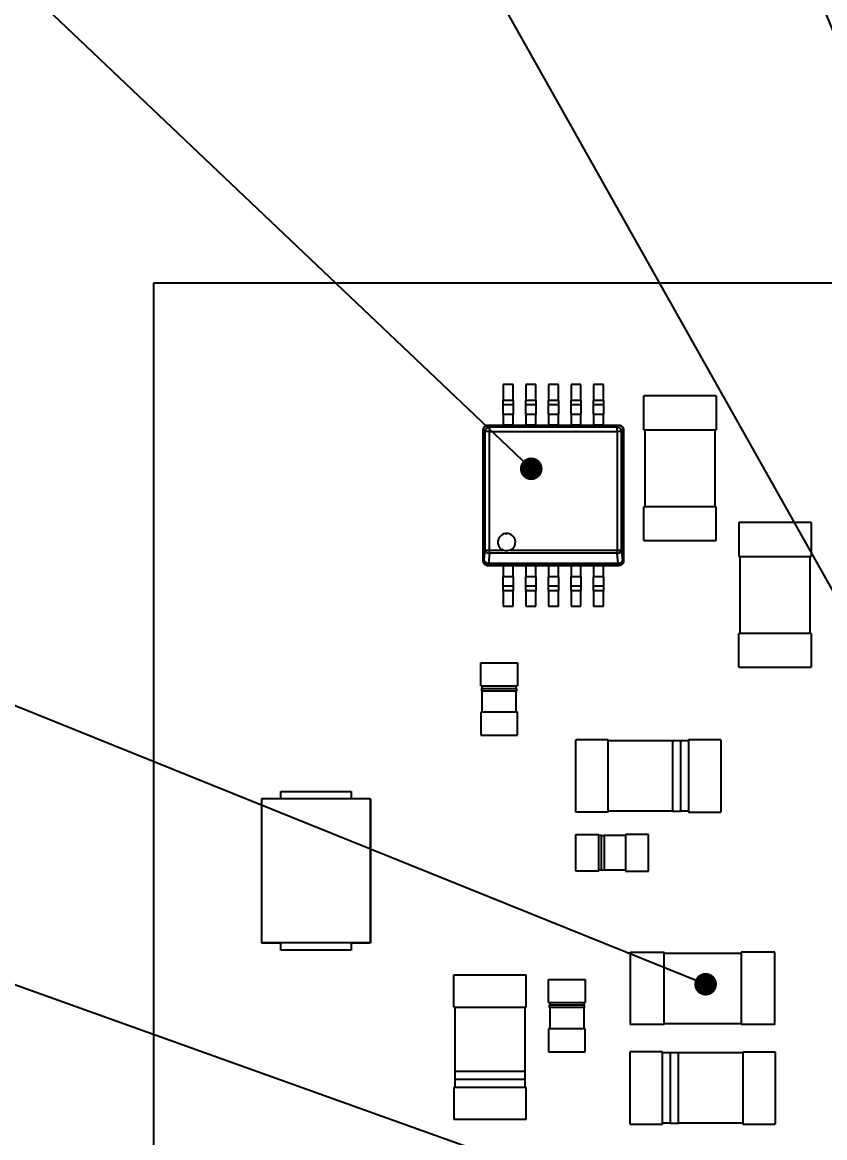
# Model space of a CAD drawing. Header units: millimetres. Extents: x 461 to 1302, y 117 to 711.
# Drawn here: x 529.12 to 564.59, y 601.91 to 651.23 of the extents above; entities that cross this region are included whole.
import ezdxf
from ezdxf import colors
from ezdxf.entities.mleader import LeaderData, LeaderLine
from ezdxf.math import Vec2, Vec3

# ---------------------------------------------------------------- set-up
doc = ezdxf.new("R2010")
doc.units = ezdxf.units.MM
doc.layers.get('0').update_dxf_attribs({"lineweight": 50})
doc.styles.add('GOST-2.304_Type-B_italic', font='')
doc.styles.get('GOST-2.304_Type-B_italic').set_extended_font_data('GOST Common', italic=True)

# ---------------------------------------------------------------- blocks, each defined once
blk = doc.blocks.new('_Dot')
at = {"color": 0, "linetype": 'ByBlock', "lineweight": -2}
blk.add_line((-0.5, 0), (-1, 0), dxfattribs=at)
at = {"color": 0, "linetype": 'ByBlock', "lineweight": 90, "const_width": 0.5}
blk.add_lwpolyline([(-0.25, 0, 1), (0.25, 0, 1)], format="xyb", close=True, dxfattribs=at)

msp = doc.modelspace()

# ---------------------------------------------------------------- linework, layer by layer
at = {"color": 7, "linetype": 'Continuous', "lineweight": 25}
for p, q in [((534.934, 639.703), (574.934, 639.703)), ((534.934, 459.705), (534.934, 639.703)), ((550.814, 635.209), (550.374, 635.209)), ((550.374, 635.209), (550.374, 634.509)), ((550.814, 634.509), (550.814, 635.209)), ((551.814, 635.209), (551.374, 635.209)), ((551.374, 635.209), (551.374, 634.509)), ((551.814, 634.509), (551.814, 635.209)), ((552.814, 635.209), (552.374, 635.209)), ((552.374, 635.209), (552.374, 634.509)), ((552.814, 634.509), (552.814, 635.209)), ((553.814, 635.209), (553.374, 635.209)), ((553.374, 635.209), (553.374, 634.509)), ((553.814, 634.509), (553.814, 635.209)), ((554.814, 635.209), (554.374, 635.209)), ((554.374, 635.209), (554.374, 634.509)), ((554.814, 634.509), (554.814, 635.209)), ((550.814, 634.509), (550.374, 634.509)), ((550.374, 634.309), (550.374, 634.509)), ((550.814, 634.309), (550.374, 634.309)), ((550.374, 633.909), (550.374, 634.309)), ((550.814, 634.509), (550.814, 634.309)), ((550.814, 634.309), (550.814, 633.909)), ((551.814, 634.509), (551.374, 634.509)), ((551.374, 634.309), (551.374, 634.509)), ((551.814, 634.309), (551.374, 634.309)), ((551.374, 633.909), (551.374, 634.309)), ((551.814, 634.509), (551.814, 634.309)), ((551.814, 634.309), (551.814, 633.909)), ((552.814, 634.509), (552.374, 634.509)), ((552.374, 634.309), (552.374, 634.509)), ((552.814, 634.309), (552.374, 634.309)), ((552.374, 633.909), (552.374, 634.309)), ((552.814, 634.509), (552.814, 634.309)), ((552.814, 634.309), (552.814, 633.909)), ((553.814, 634.509), (553.374, 634.509)), ((553.374, 634.309), (553.374, 634.509)), ((553.814, 634.309), (553.374, 634.309)), ((553.374, 633.909), (553.374, 634.309)), ((553.814, 634.509), (553.814, 634.309)), ((553.814, 634.309), (553.814, 633.909)), ((554.814, 634.509), (554.374, 634.509)), ((554.374, 634.309), (554.374, 634.509)), ((554.814, 634.309), (554.374, 634.309)), ((554.374, 633.909), (554.374, 634.309)), ((554.814, 634.509), (554.814, 634.309)), ((554.814, 634.309), (554.814, 633.909)), ((559.794, 634.709), (556.594, 634.709)), ((556.594, 633.209), (556.594, 634.709)), ((559.794, 634.709), (559.794, 633.209)), ((550.374, 633.909), (550.814, 633.909)), ((550.374, 633.909), (550.374, 633.409)), ((550.814, 633.409), (550.814, 633.909)), ((551.374, 633.909), (551.814, 633.909)), ((551.374, 633.909), (551.374, 633.409)), ((551.814, 633.409), (551.814, 633.909)), ((552.374, 633.909), (552.814, 633.909)), ((552.374, 633.909), (552.374, 633.409)), ((552.814, 633.409), (552.814, 633.909)), ((553.374, 633.909), (553.814, 633.909)), ((553.374, 633.909), (553.374, 633.409)), ((553.814, 633.409), (553.814, 633.909)), ((554.374, 633.909), (554.814, 633.909)), ((554.374, 633.909), (554.374, 633.409)), ((554.814, 633.409), (554.814, 633.909)), ((549.694, 633.409), (549.694, 633.408)), ((549.694, 633.409), (550.374, 633.409)), ((549.774, 633.328), (549.694, 633.408)), ((549.694, 633.408), (555.494, 633.408)), ((549.774, 633.328), (549.774, 633.129)), ((555.415, 633.328), (549.774, 633.328)), ((550.814, 633.409), (550.374, 633.409)), ((550.814, 633.409), (551.374, 633.409)), ((551.814, 633.409), (551.374, 633.409)), ((551.814, 633.409), (552.374, 633.409)), ((552.814, 633.409), (552.374, 633.409)), ((552.814, 633.409), (553.374, 633.409)), ((553.814, 633.409), (553.374, 633.409)), ((553.814, 633.409), (554.374, 633.409)), ((554.814, 633.409), (554.374, 633.409)), ((554.814, 633.409), (555.494, 633.409)), ((555.494, 633.408), (555.415, 633.328)), ((555.415, 633.129), (555.415, 633.328)), ((555.494, 633.408), (555.494, 633.409)), ((549.496, 633.209), (549.494, 633.209)), ((549.494, 627.409), (549.494, 633.209)), ((549.501, 633.262), (549.495, 633.207)), ((549.575, 633.129), (549.496, 633.209)), ((549.496, 627.409), (549.496, 633.209)), ((549.575, 627.892), (549.575, 633.129)), ((549.774, 633.129), (549.575, 633.129)), ((549.774, 633.129), (555.415, 633.129)), ((549.774, 627.892), (549.774, 633.129)), ((555.415, 633.129), (555.415, 627.892)), ((555.613, 633.129), (555.415, 633.129)), ((555.613, 633.129), (555.693, 633.209)), ((555.613, 627.892), (555.613, 633.129)), ((555.694, 633.207), (555.687, 633.262)), ((555.693, 633.209), (555.693, 627.409)), ((555.694, 633.209), (555.693, 633.209)), ((555.694, 627.409), (555.694, 633.209)), ((556.594, 633.209), (559.794, 633.209)), ((556.644, 633.209), (556.644, 629.809)), ((559.744, 629.809), (559.744, 633.209)), ((559.794, 629.809), (556.594, 629.809)), ((556.594, 628.309), (556.594, 629.809)), ((559.794, 628.309), (559.794, 629.809)), ((560.794, 629.109), (560.794, 627.609)), ((563.994, 629.109), (560.794, 629.109)), ((563.994, 629.109), (563.994, 627.609)), ((550.464, 628.618), (550.528, 628.63)), ((550.528, 628.63), (550.549, 628.626)), ((549.528, 627.442), (549.575, 627.892)), ((549.575, 627.892), (549.774, 627.892)), ((549.774, 627.751), (549.774, 627.892)), ((549.774, 627.892), (550.363, 627.892)), ((550.373, 627.888), (550.322, 627.922)), ((550.776, 627.951), (550.687, 627.89)), ((550.693, 627.892), (555.415, 627.892)), ((555.415, 627.892), (555.613, 627.892)), ((555.415, 627.892), (555.415, 627.751)), ((555.661, 627.442), (555.613, 627.892)), ((556.594, 628.309), (559.794, 628.309)), ((549.494, 627.409), (549.496, 627.409)), ((549.496, 627.409), (549.528, 627.442)), ((549.774, 627.751), (549.727, 627.3)), ((555.415, 627.751), (549.774, 627.751)), ((555.462, 627.3), (555.415, 627.751)), ((555.693, 627.409), (555.661, 627.442)), ((555.693, 627.409), (555.694, 627.409)), ((560.794, 627.609), (563.994, 627.609)), ((560.844, 627.609), (560.844, 624.209)), ((563.944, 624.209), (563.944, 627.609)), ((549.642, 627.216), (549.697, 627.209)), ((549.727, 627.243), (549.694, 627.21)), ((555.494, 627.21), (549.694, 627.21)), ((549.694, 627.21), (549.694, 627.209)), ((549.694, 627.209), (550.374, 627.209)), ((555.462, 627.3), (549.727, 627.3)), ((549.727, 627.3), (549.727, 627.243)), ((555.462, 627.243), (549.727, 627.243)), ((550.374, 627.209), (550.814, 627.209)), ((550.374, 627.209), (550.374, 626.709)), ((550.814, 626.709), (550.814, 627.209)), ((550.814, 627.209), (551.374, 627.209)), ((551.374, 627.209), (551.814, 627.209)), ((551.374, 627.209), (551.374, 626.709)), ((551.814, 626.709), (551.814, 627.209)), ((551.814, 627.209), (552.374, 627.209)), ((552.374, 627.209), (552.814, 627.209)), ((552.374, 627.209), (552.374, 626.709)), ((552.814, 626.709), (552.814, 627.209)), ((552.814, 627.209), (553.374, 627.209)), ((553.374, 627.209), (553.814, 627.209)), ((553.374, 627.209), (553.374, 626.709)), ((553.814, 626.709), (553.814, 627.209)), ((553.814, 627.209), (554.374, 627.209)), ((554.374, 627.209), (554.374, 626.709)), ((554.374, 627.209), (554.814, 627.209)), ((554.814, 626.709), (554.814, 627.209)), ((554.814, 627.209), (555.494, 627.209)), ((555.462, 627.243), (555.462, 627.3)), ((555.494, 627.21), (555.462, 627.243)), ((555.494, 627.209), (555.494, 627.21)), ((550.814, 626.709), (550.374, 626.709)), ((550.374, 626.309), (550.374, 626.709)), ((550.814, 626.709), (550.814, 626.309)), ((551.814, 626.709), (551.374, 626.709)), ((551.374, 626.309), (551.374, 626.709)), ((551.814, 626.709), (551.814, 626.309)), ((552.814, 626.709), (552.374, 626.709)), ((552.374, 626.309), (552.374, 626.709)), ((552.814, 626.709), (552.814, 626.309)), ((553.814, 626.709), (553.374, 626.709)), ((553.374, 626.309), (553.374, 626.709)), ((553.814, 626.709), (553.814, 626.309)), ((554.814, 626.709), (554.374, 626.709)), ((554.374, 626.309), (554.374, 626.709)), ((554.814, 626.709), (554.814, 626.309)), ((550.374, 626.309), (550.814, 626.309)), ((550.374, 626.109), (550.374, 626.309)), ((550.374, 626.109), (550.814, 626.109)), ((550.374, 626.109), (550.374, 625.409)), ((550.814, 626.309), (550.814, 626.109)), ((550.814, 625.409), (550.814, 626.109)), ((551.374, 626.309), (551.814, 626.309)), ((551.374, 626.109), (551.374, 626.309)), ((551.374, 626.109), (551.814, 626.109)), ((551.374, 626.109), (551.374, 625.409)), ((551.814, 626.309), (551.814, 626.109)), ((551.814, 625.409), (551.814, 626.109)), ((552.374, 626.309), (552.814, 626.309)), ((552.374, 626.109), (552.374, 626.309)), ((552.374, 626.109), (552.814, 626.109)), ((552.374, 626.109), (552.374, 625.409)), ((552.814, 626.309), (552.814, 626.109)), ((552.814, 625.409), (552.814, 626.109)), ((553.374, 626.309), (553.814, 626.309)), ((553.374, 626.109), (553.374, 626.309)), ((553.374, 626.109), (553.814, 626.109)), ((553.374, 626.109), (553.374, 625.409)), ((553.814, 626.309), (553.814, 626.109)), ((553.814, 625.409), (553.814, 626.109)), ((554.374, 626.309), (554.814, 626.309)), ((554.374, 626.109), (554.374, 626.309)), ((554.374, 626.109), (554.814, 626.109)), ((554.374, 626.109), (554.374, 625.409)), ((554.814, 626.309), (554.814, 626.109)), ((554.814, 625.409), (554.814, 626.109)), ((550.374, 625.409), (550.814, 625.409)), ((551.374, 625.409), (551.814, 625.409)), ((552.374, 625.409), (552.814, 625.409)), ((553.374, 625.409), (553.814, 625.409)), ((554.374, 625.409), (554.814, 625.409)), ((563.994, 624.209), (560.794, 624.209)), ((560.794, 622.709), (560.794, 624.209)), ((563.994, 624.209), (563.994, 622.709)), ((549.382, 622.909), (551.006, 622.909)), ((549.382, 621.893), (549.382, 622.909)), ((551.006, 622.909), (551.006, 621.893)), ((560.794, 622.709), (563.994, 622.709)), ((549.382, 621.893), (551.006, 621.893)), ((549.426, 621.777), (550.962, 621.777)), ((549.426, 621.659), (549.426, 621.777)), ((550.962, 621.659), (549.426, 621.659)), ((549.432, 621.893), (549.432, 621.777)), ((549.432, 621.659), (549.432, 620.725)), ((550.956, 621.777), (550.956, 621.893)), ((550.956, 620.725), (550.956, 621.659)), ((550.962, 621.777), (550.962, 621.659)), ((551.006, 620.725), (549.382, 620.725)), ((549.382, 620.725), (549.382, 619.709)), ((551.006, 619.709), (551.006, 620.725)), ((549.382, 619.709), (551.006, 619.709)), ((555.016, 619.509), (553.594, 619.509)), ((553.594, 616.309), (553.594, 619.509)), ((555.016, 616.309), (555.016, 619.509)), ((559.994, 619.509), (558.572, 619.509)), ((558.572, 619.509), (558.572, 616.309)), ((559.994, 619.509), (559.994, 616.309)), ((557.86, 619.459), (555.016, 619.459)), ((557.86, 619.463), (557.86, 616.355)), ((558.216, 619.463), (557.86, 619.463)), ((558.216, 619.463), (558.216, 616.355)), ((558.572, 619.459), (558.216, 619.459)), ((540.552, 617.215), (543.652, 617.215)), ((540.552, 616.897), (540.552, 617.215)), ((543.652, 617.215), (543.652, 616.897)), ((539.69, 616.896), (539.689, 616.897)), ((539.689, 616.897), (539.689, 610.521)), ((540.552, 616.898), (539.69, 616.898)), ((539.69, 616.898), (539.691, 616.897)), ((539.69, 616.897), (539.69, 610.521)), ((544.514, 616.897), (539.69, 616.897)), ((544.514, 616.898), (543.652, 616.898)), ((544.513, 616.897), (544.514, 616.898)), ((544.515, 616.897), (544.514, 616.896)), ((544.514, 616.897), (544.514, 610.521)), ((544.515, 610.521), (544.515, 616.897)), ((555.016, 616.309), (553.594, 616.309)), ((555.016, 616.359), (557.86, 616.359)), ((557.86, 616.355), (558.216, 616.355)), ((558.216, 616.359), (558.572, 616.359)), ((558.572, 616.309), (559.994, 616.309)), ((553.594, 615.321), (554.61, 615.321)), ((553.594, 613.697), (553.594, 615.321)), ((554.61, 613.697), (554.61, 615.321)), ((554.726, 615.271), (554.61, 615.271)), ((554.726, 613.741), (554.726, 615.277)), ((554.726, 615.277), (554.844, 615.277)), ((554.844, 615.277), (554.844, 613.741)), ((555.778, 615.271), (554.844, 615.271)), ((556.794, 615.321), (555.778, 615.321)), ((555.778, 615.321), (555.778, 613.697)), ((556.794, 613.697), (556.794, 615.321)), ((554.61, 613.697), (553.594, 613.697)), ((554.61, 613.747), (554.726, 613.747)), ((554.844, 613.741), (554.726, 613.741)), ((554.844, 613.747), (555.778, 613.747)), ((555.778, 613.697), (556.794, 613.697)), ((539.689, 610.521), (539.69, 610.522)), ((539.691, 610.521), (539.69, 610.52)), ((544.514, 610.521), (539.69, 610.521)), ((539.69, 610.52), (540.552, 610.52)), ((540.552, 610.203), (540.552, 610.521)), ((543.652, 610.203), (540.552, 610.203)), ((543.652, 610.521), (543.652, 610.203)), ((543.652, 610.52), (544.514, 610.52)), ((544.514, 610.52), (544.513, 610.521)), ((544.514, 610.522), (544.515, 610.521)), ((555.989, 610.109), (555.989, 606.909)), ((555.989, 610.109), (557.489, 610.109)), ((557.489, 606.909), (557.489, 610.109)), ((562.389, 610.109), (560.889, 610.109)), ((560.889, 610.109), (560.889, 606.909)), ((562.389, 606.909), (562.389, 610.109)), ((560.889, 610.059), (557.489, 610.059)), ((548.194, 607.687), (548.194, 609.109)), ((548.194, 609.109), (551.394, 609.109)), ((551.394, 607.687), (551.394, 609.109)), ((552.382, 608.909), (554.006, 608.909)), ((552.382, 607.893), (552.382, 608.909)), ((554.006, 608.909), (554.006, 607.893)), ((548.194, 607.687), (551.394, 607.687)), ((548.244, 607.687), (548.244, 604.843)), ((551.344, 604.843), (551.344, 607.687)), ((552.382, 607.893), (554.006, 607.893)), ((552.426, 607.777), (553.962, 607.777)), ((552.426, 607.659), (552.426, 607.777)), ((553.962, 607.659), (552.426, 607.659)), ((552.432, 607.893), (552.432, 607.777)), ((552.432, 607.659), (552.432, 606.725)), ((553.956, 607.777), (553.956, 607.893)), ((553.956, 606.725), (553.956, 607.659)), ((553.962, 607.777), (553.962, 607.659)), ((554.006, 606.725), (552.382, 606.725)), ((552.382, 606.725), (552.382, 605.709)), ((554.006, 605.709), (554.006, 606.725)), ((557.489, 606.909), (555.989, 606.909)), ((557.489, 606.959), (560.889, 606.959)), ((562.389, 606.909), (560.889, 606.909)), ((552.382, 605.709), (554.006, 605.709)), ((557.416, 605.709), (555.994, 605.709)), ((555.994, 602.509), (555.994, 605.709)), ((557.416, 602.509), (557.416, 605.709)), ((558.128, 605.663), (557.772, 605.663)), ((557.772, 602.555), (557.772, 605.663)), ((558.128, 602.555), (558.128, 605.663)), ((560.972, 605.709), (560.972, 602.509)), ((560.972, 605.709), (562.394, 605.709)), ((562.394, 605.709), (562.394, 602.509)), ((557.772, 605.659), (557.416, 605.659)), ((560.972, 605.659), (558.128, 605.659)), ((551.348, 604.843), (548.24, 604.843)), ((548.24, 604.843), (548.24, 604.487)), ((551.348, 604.487), (551.348, 604.843)), ((551.348, 604.487), (548.24, 604.487)), ((548.244, 604.487), (548.244, 604.131)), ((551.344, 604.131), (551.344, 604.487)), ((548.194, 604.131), (548.194, 602.709)), ((551.394, 604.131), (548.194, 604.131)), ((551.394, 602.709), (551.394, 604.131)), ((551.394, 602.709), (548.194, 602.709)), ((555.994, 602.509), (557.416, 602.509)), ((557.416, 602.559), (557.772, 602.559)), ((557.772, 602.555), (558.128, 602.555)), ((558.128, 602.559), (560.972, 602.559)), ((560.972, 602.509), (562.394, 602.509))]:
    msp.add_line(p, q, dxfattribs=at)
for centre, radius, start, end in [((549.777, 633.127), 0.202, 90.7342, 179.268), ((555.412, 633.127), 0.201, 0.7287, 89.267), ((550.528, 628.242), 0.387, 295.2451, 244.7549), ((549.764, 627.946), 0.196, 196.0004, 273.1727), ((555.425, 627.946), 0.196, 266.8269, 344.002), ((549.716, 627.496), 0.196, 196.005, 273.1718), ((549.73, 627.444), 0.201, 180.733, 269.267), ((555.473, 627.496), 0.196, 266.8286, 343.9926), ((555.459, 627.444), 0.202, 270.7342, 359.2636)]:
    msp.add_arc(centre, radius, start, end, dxfattribs=at)
for points, knots in [([(549.494, 633.209), (549.497, 633.235), (549.503, 633.288), (549.55, 633.354), (549.616, 633.4), (549.668, 633.406), (549.694, 633.409)], [0, 0, 0, 0, 0.2500294, 0.5000097, 0.7500034, 1, 1, 1, 1]), ([(549.694, 633.408), (549.669, 633.405), (549.617, 633.398), (549.551, 633.352), (549.505, 633.287), (549.499, 633.235), (549.496, 633.209)], [0, 0, 0, 0, 0.2500094, 0.49999, 0.7499906, 1, 1, 1, 1]), ([(549.496, 633.209), (549.499, 633.235), (549.505, 633.287), (549.551, 633.352), (549.617, 633.398), (549.669, 633.405), (549.694, 633.408)], [0, 0, 0, 0, 0.2500094, 0.50001, 0.7499906, 1, 1, 1, 1]), ([(555.494, 633.409), (555.521, 633.406), (555.573, 633.4), (555.639, 633.354), (555.685, 633.288), (555.691, 633.235), (555.694, 633.209)], [0, 0, 0, 0, 0.249975, 0.499991, 0.749973, 1, 1, 1, 1]), ([(555.693, 633.209), (555.69, 633.235), (555.684, 633.287), (555.638, 633.352), (555.572, 633.398), (555.52, 633.405), (555.494, 633.408)], [0, 0, 0, 0, 0.250007, 0.500009, 0.750012, 1, 1, 1, 1]), ([(555.494, 633.408), (555.52, 633.405), (555.572, 633.398), (555.638, 633.352), (555.684, 633.287), (555.69, 633.235), (555.693, 633.209)], [0, 0, 0, 0, 0.249988, 0.499991, 0.749993, 1, 1, 1, 1]), ([(550.693, 627.892), (550.652, 627.877), (550.598, 627.857), (550.498, 627.853), (550.427, 627.864), (550.375, 627.887), (550.363, 627.892)], [0, 0, 0, 0, 0.379338, 0.499997, 0.879596, 1, 1, 1, 1]), ([(549.694, 627.209), (549.668, 627.212), (549.616, 627.218), (549.55, 627.264), (549.503, 627.331), (549.497, 627.383), (549.494, 627.409)], [0, 0, 0, 0, 0.250012, 0.499985, 0.750011, 1, 1, 1, 1]), ([(549.694, 627.21), (549.669, 627.213), (549.617, 627.22), (549.551, 627.266), (549.505, 627.331), (549.499, 627.383), (549.496, 627.409)], [0, 0, 0, 0, 0.250005, 0.500018, 0.749985, 1, 1, 1, 1]), ([(549.694, 627.21), (549.669, 627.213), (549.617, 627.22), (549.551, 627.266), (549.505, 627.331), (549.499, 627.383), (549.496, 627.409)], [0, 0, 0, 0, 0.250005, 0.500018, 0.749985, 1, 1, 1, 1]), ([(555.693, 627.409), (555.69, 627.383), (555.684, 627.331), (555.638, 627.266), (555.572, 627.22), (555.52, 627.213), (555.494, 627.21)], [0, 0, 0, 0, 0.250012, 0.499981, 0.750016, 1, 1, 1, 1]), ([(555.694, 627.409), (555.691, 627.383), (555.685, 627.331), (555.639, 627.264), (555.573, 627.218), (555.521, 627.212), (555.494, 627.209)], [0, 0, 0, 0, 0.249986, 0.500014, 0.750009, 1, 1, 1, 1]), ([(555.693, 627.409), (555.69, 627.383), (555.684, 627.331), (555.638, 627.266), (555.572, 627.22), (555.52, 627.213), (555.494, 627.21)], [0, 0, 0, 0, 0.250012, 0.499981, 0.750016, 1, 1, 1, 1])]:
    msp.add_open_spline(points, degree=3, knots=knots, dxfattribs=at)

# ---------------------------------------------------------------- leaders
at = {"color": 7, "lineweight": 20, "true_color": 0xffffff}
ml = msp.add_multileader_mtext('Standard', dxfattribs=at)
ml.set_content('15', color=(255, 255, 255), style='GOST-2.304_Type-B_italic')
ml.set_leader_properties()
ml.set_arrow_properties(name='DOT')
ml.build(insert=Vec2(0, 0))
ml.multileader.update_dxf_attribs({"text_left_attachment_type": 6, "text_right_attachment_type": 6, "dogleg_length": 0, "arrow_head_size": 1})
ctx = ml.context
ctx.base_point, ctx.arrow_head_size, ctx.landing_gap_size, ctx.plane_origin = Vec3(502.59, 674.134), 1, 0, Vec3(549.628, 633.395)
ctx.left_attachment, ctx.right_attachment, ctx.text_align_type = 6, 6, 2
notes = []
notes.append((ctx, [(0, (1, 1, 0), (506.732, 674.134), (-1, 0), 0, [(0, [(551.615, 631.487)], 0, [])])]))
ctx.mtext.insert, ctx.mtext.alignment, ctx.mtext.flow_direction = Vec3(506.732, 678.934), 3, 5
ml = msp.add_multileader_mtext('Standard', dxfattribs=at)
ml.set_content('16', color=(255, 255, 255), style='GOST-2.304_Type-B_italic')
ml.set_leader_properties()
ml.set_arrow_properties(name='DOT')
ml.build(insert=Vec2(0, 0))
ml.multileader.update_dxf_attribs({"text_left_attachment_type": 6, "text_right_attachment_type": 6, "dogleg_length": 0, "arrow_head_size": 1})
ctx = ml.context
ctx.base_point, ctx.arrow_head_size, ctx.landing_gap_size, ctx.plane_origin = Vec3(533.981, 674.134), 1, 0, Vec3(569.084, 618.009)
ctx.left_attachment, ctx.right_attachment, ctx.text_align_type = 6, 6, 2
notes.append((ctx, [(0, (1, 1, 0), (537.915, 674.134), (-1, 0), 0, [(0, [(570.321, 616.535)], 0, [])])]))
ctx.mtext.insert, ctx.mtext.alignment, ctx.mtext.flow_direction = Vec3(537.915, 678.934), 3, 5
ml = msp.add_multileader_mtext('Standard', dxfattribs=at)
ml.set_content('7', color=(255, 255, 255), style='GOST-2.304_Type-B_italic')
ml.set_leader_properties()
ml.set_arrow_properties(name='DOT')
ml.build(insert=Vec2(0, 0))
ml.multileader.update_dxf_attribs({"text_left_attachment_type": 6, "text_right_attachment_type": 6, "dogleg_length": 0, "arrow_head_size": 1})
ctx = ml.context
ctx.base_point, ctx.arrow_head_size, ctx.landing_gap_size, ctx.plane_origin = Vec3(553.187, 674.134), 1, 0, Vec3(582.045, 609.698)
ctx.left_attachment, ctx.right_attachment, ctx.text_align_type = 6, 6, 2
notes.append((ctx, [(0, (1, 1, 0), (555.393, 674.134), (-1, 0), 0, [(0, [(583.677, 605.313)], 0, [])])]))
ctx.mtext.insert, ctx.mtext.alignment, ctx.mtext.flow_direction = Vec3(555.393, 678.934), 3, 5
ml = msp.add_multileader_mtext('Standard', dxfattribs=at)
ml.set_content('21', color=(255, 255, 255), style='GOST-2.304_Type-B_italic')
ml.set_leader_properties()
ml.set_arrow_properties(name='DOT')
ml.build(insert=Vec2(0, 0))
ml.multileader.update_dxf_attribs({"text_left_attachment_type": 6, "text_right_attachment_type": 6, "dogleg_length": 0, "arrow_head_size": 1})
ctx = ml.context
ctx.base_point, ctx.arrow_head_size, ctx.landing_gap_size, ctx.plane_origin = Vec3(503.025, 629.336), 1, 0, Vec3(559.325, 608.694)
ctx.left_attachment, ctx.right_attachment, ctx.text_align_type = 6, 6, 2
notes.append((ctx, [(0, (1, 1, 0), (508.116, 629.336), (-1, 0), 0, [(0, [(559.325, 608.694)], 0, [])])]))
ctx.mtext.insert, ctx.mtext.alignment, ctx.mtext.flow_direction = Vec3(508.116, 634.136), 3, 5
ml = msp.add_multileader_mtext('Standard', dxfattribs=at)
ml.set_content('20', color=(255, 255, 255), style='GOST-2.304_Type-B_italic')
ml.set_leader_properties()
ml.set_arrow_properties(name='DOT')
ml.build(insert=Vec2(0, 0))
ml.multileader.update_dxf_attribs({"text_left_attachment_type": 6, "text_right_attachment_type": 6, "dogleg_length": 0, "arrow_head_size": 1})
ctx = ml.context
ctx.base_point, ctx.arrow_head_size, ctx.landing_gap_size, ctx.plane_origin = Vec3(503.156, 615.827), 1, 0, Vec3(558.128, 598.159)
ctx.left_attachment, ctx.right_attachment, ctx.text_align_type = 6, 6, 2
notes.append((ctx, [(0, (1, 1, 0), (508.753, 615.827), (-1, 0), 0, [(0, [(558.128, 598.159)], 0, [])])]))
ctx.mtext.insert, ctx.mtext.alignment, ctx.mtext.flow_direction = Vec3(508.753, 620.627), 3, 5
ml = msp.add_multileader_mtext('Standard', dxfattribs=at)
ml.set_content('42', color=(255, 255, 255), style='GOST-2.304_Type-B_italic')
ml.set_leader_properties()
ml.set_arrow_properties(name='DOT')
ml.build(insert=Vec2(0, 0))
ml.multileader.update_dxf_attribs({"text_left_attachment_type": 6, "text_right_attachment_type": 6, "dogleg_length": 0, "arrow_head_size": 1})
ctx = ml.context
ctx.base_point, ctx.arrow_head_size, ctx.landing_gap_size, ctx.plane_origin = Vec3(503.297, 601.237), 1, 0, Vec3(566.602, 569.809)
ctx.left_attachment, ctx.right_attachment, ctx.text_align_type = 6, 6, 2
notes.append((ctx, [(0, (1, 1, 0), (509.234, 601.237), (-1, 0), 0, [(0, [(567.395, 565.933)], 0, [])])]))
ctx.mtext.insert, ctx.mtext.alignment, ctx.mtext.flow_direction = Vec3(509.234, 606.037), 3, 5
for ctx, leaders in notes:
    for number, flags, end, landing, length, lines in leaders:
        leader = LeaderData()
        leader.index, (leader.has_last_leader_line, leader.has_dogleg_vector, leader.attachment_direction) = number, flags
        leader.last_leader_point, leader.dogleg_vector, leader.dogleg_length = Vec3(end), Vec3(landing), length
        for number, points, colour, breaks in lines:
            line = LeaderLine()
            line.index, line.vertices, line.color, line.breaks = number, Vec3.list(points), colors.encode_raw_color(colour), breaks
            leader.lines.append(line)
        ctx.leaders.append(leader)

doc.saveas('drawing.dxf')
